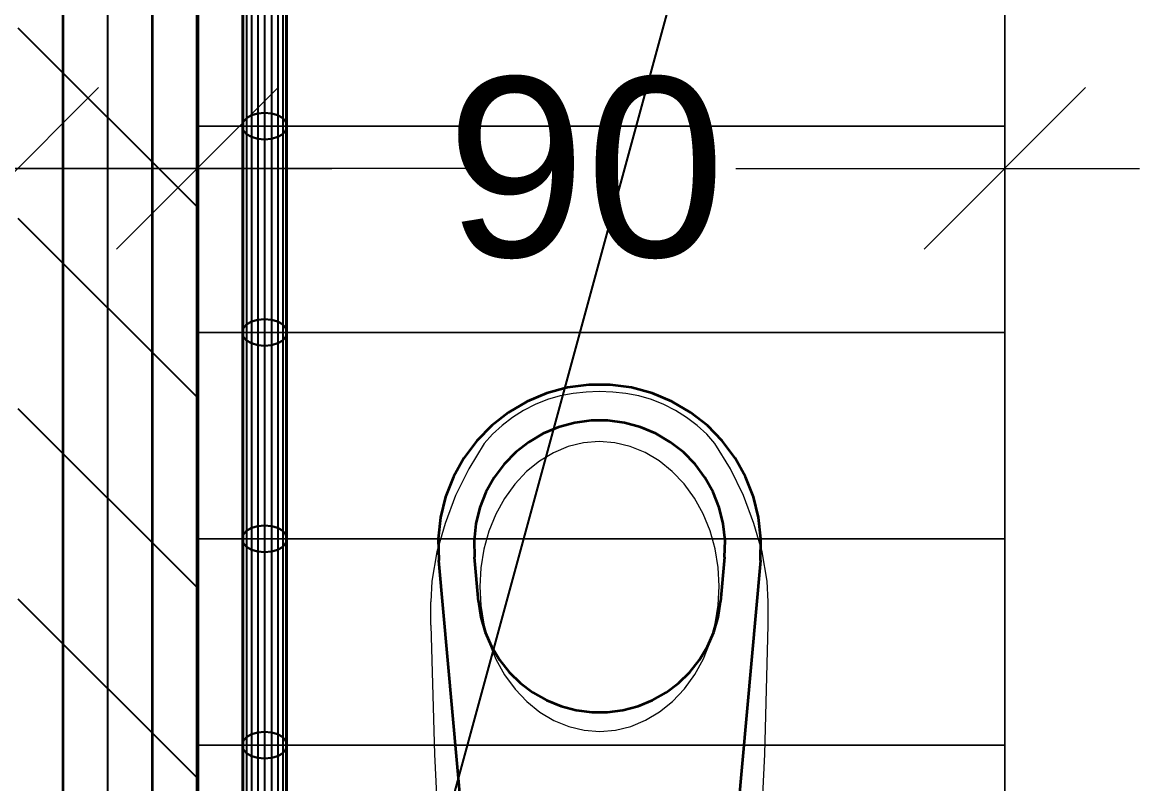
# Model space of a CAD drawing. Extents: x 0 to 756, y -25 to 420.
# Drawn here: x 256.71 to 281.63, y 326.88 to 343.85 of the extents above; entities that cross this region are included whole.
import ezdxf
from ezdxf.lldxf.tags import DXFTag

# ---------------------------------------------------------------- set-up
doc = ezdxf.new("R2010")
doc.units = 0
doc.layers.get('0').update_dxf_attribs({"lineweight": 25})
doc.layers.get('DEFPOINTS').update_dxf_attribs({"lineweight": 25})
for name, color, linetype, lineweight in [('A_Innenwand', 7, 'Continuous', 25), ('L_Text', 7, 'Continuous', 25), ('Sanitär', 7, 'Continuous', 25), ('Standard', 7, 'Continuous', 25), ('Treppe', 7, 'Continuous', 13), ('Wand Holz nicht tragend', 7, 'Continuous', 13)]:
    doc.layers.add(name, color=color, linetype=linetype, lineweight=lineweight)
doc.layers.add('L_Abluft', color=2, linetype='Continuous', lineweight=35, true_color=0xffff00)
doc.layers.add('S_Einrichtung', color=7, linetype='Continuous', lineweight=35, true_color=0x9dff9d)
doc.styles.get("Standard").update_dxf_attribs({"font": 'arial.ttf'})
tags = doc.linetypes.add('STRICHPUNKT2', pattern=[12.7, 6.35, -3.175, 0, -3.175]).pattern_tags.tags
tags[10:11] = [DXFTag(74, 4), DXFTag(75, 0), DXFTag(340, '0'), DXFTag(46, 0.0), DXFTag(50, 0.0), DXFTag(44, 0.0), DXFTag(45, 0.0)]
tags[8:9] = [DXFTag(74, 4), DXFTag(75, 0), DXFTag(340, '0'), DXFTag(46, 0.0), DXFTag(50, 0.0), DXFTag(44, 0.0), DXFTag(45, 0.0)]
tags[6:7] = [DXFTag(74, 4), DXFTag(75, 0), DXFTag(340, '0'), DXFTag(46, 0.0), DXFTag(50, 0.0), DXFTag(44, 0.0), DXFTag(45, 0.0)]
tags[4:5] = [DXFTag(74, 4), DXFTag(75, 0), DXFTag(340, '0'), DXFTag(46, 0.0), DXFTag(50, 0.0), DXFTag(44, 0.0), DXFTag(45, 0.0)]

# ---------------------------------------------------------------- blocks, each defined once
blk = doc.blocks.new('Referenz-A01I5YBJIE')
at = {"layer": 'DEFPOINTS', "color": 0, "linetype": 'Continuous', "lineweight": 18, "ltscale": 0.18}
blk.add_line((260.607, 340.592), (260.607, 340.592), dxfattribs=at)
at = {"layer": 'Sanitär', "color": 0, "lineweight": 13}
for p, q in [((268.695, 335.52), (268.414, 335.437)), ((268.982, 335.577), (268.695, 335.52)), ((269.274, 335.607), (268.982, 335.577)), ((269.567, 335.617), (269.274, 335.607)), ((269.87, 335.607), (269.567, 335.617)), ((270.161, 335.577), (269.87, 335.607)), ((270.449, 335.52), (270.161, 335.577)), ((270.73, 335.437), (270.449, 335.52)), ((268.141, 335.329), (267.88, 335.196)), ((268.414, 335.437), (268.141, 335.329)), ((271.002, 335.329), (270.73, 335.437)), ((271.264, 335.196), (271.002, 335.329)), ((267.632, 335.04), (267.399, 334.863)), ((267.88, 335.196), (267.632, 335.04)), ((271.512, 335.04), (271.264, 335.196)), ((271.745, 334.863), (271.512, 335.04)), ((267.399, 334.863), (267.183, 334.665)), ((271.961, 334.665), (271.745, 334.863)), ((267.183, 334.665), (266.998, 334.459)), ((272.145, 334.459), (271.961, 334.665)), ((266.998, 334.459), (266.656, 333.894)), ((268.876, 334.391), (268.546, 334.254)), ((269.218, 334.474), (268.876, 334.391)), ((269.567, 334.502), (269.218, 334.474)), ((269.915, 334.475), (269.567, 334.502)), ((270.258, 334.393), (269.915, 334.475)), ((270.589, 334.258), (270.258, 334.393)), ((272.488, 333.894), (272.145, 334.459)), ((268.233, 334.067), (267.943, 333.832)), ((268.546, 334.254), (268.233, 334.067)), ((270.902, 334.071), (270.589, 334.258)), ((271.193, 333.837), (270.902, 334.071)), ((266.656, 333.894), (266.365, 333.298)), ((267.943, 333.832), (267.681, 333.553)), ((271.456, 333.559), (271.193, 333.837)), ((272.778, 333.299), (272.488, 333.894)), ((267.681, 333.553), (267.451, 333.235)), ((271.687, 333.241), (271.456, 333.559)), ((266.365, 333.298), (266.132, 332.678)), ((273.012, 332.679), (272.778, 333.299)), ((267.451, 333.235), (267.258, 332.883)), ((271.881, 332.89), (271.687, 333.241)), ((267.258, 332.883), (267.104, 332.504)), ((272.036, 332.512), (271.881, 332.89)), ((266.132, 332.678), (265.949, 332.041)), ((273.195, 332.041), (273.012, 332.679)), ((267.104, 332.504), (266.992, 332.104)), ((272.149, 332.112), (272.036, 332.512)), ((265.949, 332.041), (265.833, 331.388)), ((266.992, 332.104), (266.925, 331.689)), ((272.218, 331.697), (272.149, 332.112)), ((273.311, 331.388), (273.195, 332.041)), ((266.925, 331.689), (266.903, 331.268)), ((272.241, 331.276), (272.218, 331.697)), ((265.833, 331.388), (265.812, 330.929)), ((272.219, 330.854), (272.241, 331.276)), ((273.332, 330.929), (273.311, 331.388)), ((266.903, 331.268), (266.926, 330.846)), ((265.812, 330.407), (265.812, 330.929)), ((266.926, 330.846), (266.995, 330.432)), ((272.152, 330.44), (272.219, 330.854)), ((273.332, 330.407), (273.332, 330.929)), ((265.812, 330.407), (265.891, 327.533)), ((266.995, 330.432), (267.108, 330.032)), ((272.04, 330.039), (272.152, 330.44)), ((273.253, 327.533), (273.332, 330.407)), ((267.108, 330.032), (267.263, 329.653)), ((271.886, 329.66), (272.04, 330.039)), ((267.263, 329.653), (267.457, 329.302)), ((271.693, 329.309), (271.886, 329.66)), ((267.457, 329.302), (267.688, 328.985)), ((271.463, 328.99), (271.693, 329.309)), ((267.688, 328.985), (267.951, 328.706)), ((271.201, 328.711), (271.463, 328.99)), ((267.951, 328.706), (268.242, 328.472)), ((270.911, 328.476), (271.201, 328.711)), ((268.242, 328.472), (268.555, 328.286)), ((268.555, 328.286), (268.886, 328.15)), ((270.268, 328.153), (270.598, 328.289)), ((270.598, 328.289), (270.911, 328.476)), ((268.886, 328.15), (269.228, 328.069)), ((269.228, 328.069), (269.577, 328.041)), ((269.577, 328.041), (269.925, 328.07)), ((269.925, 328.07), (270.268, 328.153)), ((265.891, 327.533), (266.044, 324.378)), ((273.1, 324.378), (273.253, 327.533))]:
    blk.add_line(p, q, dxfattribs=at)
at = {"layer": 'Standard', "color": 0, "lineweight": -2}
for p, q in [((261.632, 346.226), (261.632, 341.626)), ((261.703, 346.31), (261.703, 341.71)), ((261.813, 346.376), (261.813, 341.776)), ((261.953, 346.418), (261.953, 341.818)), ((262.107, 346.433), (262.107, 341.833)), ((262.262, 346.418), (262.262, 341.818)), ((262.401, 346.376), (262.401, 341.776)), ((262.512, 346.31), (262.512, 341.71)), ((262.583, 346.226), (262.583, 341.626)), ((261.607, 346.134), (261.607, 341.534)), ((261.632, 346.042), (261.632, 341.442)), ((262.583, 346.042), (262.583, 341.442)), ((262.607, 341.534), (262.607, 346.134)), ((261.703, 345.958), (261.703, 341.358)), ((261.813, 345.892), (261.813, 341.292)), ((261.953, 345.85), (261.953, 341.25)), ((262.107, 345.835), (262.107, 341.235)), ((262.262, 345.85), (262.262, 341.25)), ((262.401, 345.892), (262.401, 341.292)), ((262.512, 345.958), (262.512, 341.358)), ((261.813, 341.776), (261.703, 341.71)), ((261.703, 341.71), (261.813, 341.776)), ((261.953, 341.818), (261.813, 341.776)), ((261.813, 341.776), (261.953, 341.818)), ((261.813, 341.776), (261.813, 337.176)), ((262.107, 341.833), (261.953, 341.818)), ((261.953, 341.818), (262.107, 341.833)), ((261.953, 341.818), (261.953, 337.218)), ((262.262, 341.818), (262.107, 341.833)), ((262.107, 341.833), (262.107, 337.233)), ((262.107, 341.833), (262.262, 341.818)), ((262.401, 341.776), (262.262, 341.818)), ((262.262, 341.818), (262.262, 337.218)), ((262.262, 341.818), (262.401, 341.776)), ((262.512, 341.71), (262.401, 341.776)), ((262.401, 341.776), (262.401, 337.176)), ((262.401, 341.776), (262.512, 341.71)), ((261.632, 341.626), (261.607, 341.534)), ((261.607, 341.534), (261.632, 341.626)), ((261.607, 341.534), (261.607, 336.934)), ((261.632, 341.442), (261.607, 341.534)), ((261.607, 341.534), (261.632, 341.442)), ((261.703, 341.71), (261.632, 341.626)), ((261.632, 341.626), (261.703, 341.71)), ((261.632, 341.626), (261.632, 337.026)), ((261.703, 341.71), (261.703, 337.11)), ((262.583, 341.626), (262.512, 341.71)), ((262.512, 341.71), (262.512, 337.11)), ((262.512, 341.71), (262.583, 341.626)), ((262.607, 341.534), (262.583, 341.626)), ((262.583, 341.626), (262.583, 337.026)), ((262.583, 341.626), (262.607, 341.534)), ((262.607, 341.534), (262.583, 341.442)), ((262.583, 341.442), (262.607, 341.534)), ((262.607, 336.934), (262.607, 341.534)), ((261.632, 341.442), (261.632, 336.842)), ((261.703, 341.358), (261.632, 341.442)), ((261.632, 341.442), (261.703, 341.358)), ((261.703, 341.358), (261.703, 336.758)), ((261.813, 341.292), (261.703, 341.358)), ((261.703, 341.358), (261.813, 341.292)), ((261.813, 341.292), (261.813, 336.692)), ((261.953, 341.25), (261.813, 341.292)), ((261.813, 341.292), (261.953, 341.25)), ((261.953, 341.25), (261.953, 336.65)), ((262.107, 341.235), (261.953, 341.25)), ((261.953, 341.25), (262.107, 341.235)), ((262.262, 341.25), (262.107, 341.235)), ((262.107, 341.235), (262.262, 341.25)), ((262.401, 341.292), (262.262, 341.25)), ((262.262, 341.25), (262.401, 341.292)), ((262.262, 341.25), (262.262, 336.65)), ((262.512, 341.358), (262.401, 341.292)), ((262.401, 341.292), (262.512, 341.358)), ((262.401, 341.292), (262.401, 336.692)), ((262.583, 341.442), (262.512, 341.358)), ((262.512, 341.358), (262.583, 341.442)), ((262.512, 341.358), (262.512, 336.758)), ((262.583, 341.442), (262.583, 336.842)), ((262.107, 341.235), (262.107, 336.635)), ((261.632, 337.026), (261.607, 336.934)), ((261.607, 336.934), (261.632, 337.026)), ((261.703, 337.11), (261.632, 337.026)), ((261.632, 337.026), (261.703, 337.11)), ((261.632, 337.026), (261.632, 332.426)), ((261.813, 337.176), (261.703, 337.11)), ((261.703, 337.11), (261.813, 337.176)), ((261.703, 337.11), (261.703, 332.51)), ((261.953, 337.218), (261.813, 337.176)), ((261.813, 337.176), (261.953, 337.218)), ((261.813, 337.176), (261.813, 332.576)), ((262.107, 337.233), (261.953, 337.218)), ((261.953, 337.218), (262.107, 337.233)), ((261.953, 337.218), (261.953, 332.618)), ((262.262, 337.218), (262.107, 337.233)), ((262.107, 337.233), (262.107, 332.633)), ((262.107, 337.233), (262.262, 337.218)), ((262.401, 337.176), (262.262, 337.218)), ((262.262, 337.218), (262.262, 332.618)), ((262.262, 337.218), (262.401, 337.176)), ((262.512, 337.11), (262.401, 337.176)), ((262.401, 337.176), (262.401, 332.576)), ((262.401, 337.176), (262.512, 337.11)), ((262.583, 337.026), (262.512, 337.11)), ((262.512, 337.11), (262.512, 332.51)), ((262.512, 337.11), (262.583, 337.026)), ((262.607, 336.934), (262.583, 337.026)), ((262.583, 337.026), (262.583, 332.426)), ((262.583, 337.026), (262.607, 336.934)), ((261.607, 336.934), (261.607, 332.334)), ((261.632, 336.842), (261.607, 336.934)), ((261.607, 336.934), (261.632, 336.842)), ((261.632, 336.842), (261.632, 332.242)), ((261.703, 336.758), (261.632, 336.842)), ((261.632, 336.842), (261.703, 336.758)), ((261.703, 336.758), (261.703, 332.158)), ((261.813, 336.692), (261.703, 336.758)), ((261.703, 336.758), (261.813, 336.692)), ((262.512, 336.758), (262.401, 336.692)), ((262.401, 336.692), (262.512, 336.758)), ((262.583, 336.842), (262.512, 336.758)), ((262.512, 336.758), (262.583, 336.842)), ((262.512, 336.758), (262.512, 332.158)), ((262.607, 336.934), (262.583, 336.842)), ((262.583, 336.842), (262.607, 336.934)), ((262.583, 336.842), (262.583, 332.242)), ((262.607, 332.334), (262.607, 336.934)), ((261.813, 336.692), (261.813, 332.092)), ((261.953, 336.65), (261.813, 336.692)), ((261.813, 336.692), (261.953, 336.65)), ((261.953, 336.65), (261.953, 332.05)), ((262.107, 336.635), (261.953, 336.65)), ((261.953, 336.65), (262.107, 336.635)), ((262.262, 336.65), (262.107, 336.635)), ((262.107, 336.635), (262.262, 336.65)), ((262.107, 336.635), (262.107, 332.035)), ((262.401, 336.692), (262.262, 336.65)), ((262.262, 336.65), (262.401, 336.692)), ((262.262, 336.65), (262.262, 332.05)), ((262.401, 336.692), (262.401, 332.092)), ((261.813, 332.576), (261.703, 332.51)), ((261.703, 332.51), (261.813, 332.576)), ((261.953, 332.618), (261.813, 332.576)), ((261.813, 332.576), (261.953, 332.618)), ((261.813, 332.576), (261.813, 327.976)), ((262.107, 332.633), (261.953, 332.618)), ((261.953, 332.618), (262.107, 332.633)), ((261.953, 332.618), (261.953, 328.018)), ((262.262, 332.618), (262.107, 332.633)), ((262.107, 332.633), (262.107, 328.033)), ((262.107, 332.633), (262.262, 332.618)), ((262.401, 332.576), (262.262, 332.618)), ((262.262, 332.618), (262.262, 328.018)), ((262.262, 332.618), (262.401, 332.576)), ((262.512, 332.51), (262.401, 332.576)), ((262.401, 332.576), (262.401, 327.976)), ((262.401, 332.576), (262.512, 332.51)), ((261.632, 332.426), (261.607, 332.334)), ((261.607, 332.334), (261.632, 332.426)), ((261.607, 332.334), (261.607, 327.734)), ((261.632, 332.242), (261.607, 332.334)), ((261.607, 332.334), (261.632, 332.242)), ((261.703, 332.51), (261.632, 332.426)), ((261.632, 332.426), (261.703, 332.51)), ((261.632, 332.426), (261.632, 327.826)), ((261.703, 332.51), (261.703, 327.91)), ((262.583, 332.426), (262.512, 332.51)), ((262.512, 332.51), (262.512, 327.91)), ((262.512, 332.51), (262.583, 332.426)), ((262.607, 332.334), (262.583, 332.426)), ((262.583, 332.426), (262.583, 327.826)), ((262.583, 332.426), (262.607, 332.334)), ((262.607, 332.334), (262.583, 332.242)), ((262.583, 332.242), (262.607, 332.334)), ((262.607, 327.734), (262.607, 332.334)), ((261.632, 332.242), (261.632, 327.642)), ((261.703, 332.158), (261.632, 332.242)), ((261.632, 332.242), (261.703, 332.158)), ((261.703, 332.158), (261.703, 327.558)), ((261.813, 332.092), (261.703, 332.158)), ((261.703, 332.158), (261.813, 332.092)), ((261.813, 332.092), (261.813, 327.492)), ((261.953, 332.05), (261.813, 332.092)), ((261.813, 332.092), (261.953, 332.05)), ((261.953, 332.05), (261.953, 327.45)), ((262.107, 332.035), (261.953, 332.05)), ((261.953, 332.05), (262.107, 332.035)), ((262.262, 332.05), (262.107, 332.035)), ((262.107, 332.035), (262.262, 332.05)), ((262.107, 332.035), (262.107, 327.435)), ((262.401, 332.092), (262.262, 332.05)), ((262.262, 332.05), (262.401, 332.092)), ((262.262, 332.05), (262.262, 327.45)), ((262.512, 332.158), (262.401, 332.092)), ((262.401, 332.092), (262.512, 332.158)), ((262.401, 332.092), (262.401, 327.492)), ((262.583, 332.242), (262.512, 332.158)), ((262.512, 332.158), (262.583, 332.242)), ((262.512, 332.158), (262.512, 327.558)), ((262.583, 332.242), (262.583, 327.642)), ((262.107, 328.033), (261.953, 328.018)), ((261.953, 328.018), (262.107, 328.033)), ((262.262, 328.018), (262.107, 328.033)), ((262.107, 328.033), (262.107, 323.433)), ((262.107, 328.033), (262.262, 328.018)), ((261.632, 327.826), (261.607, 327.734)), ((261.607, 327.734), (261.632, 327.826)), ((261.703, 327.91), (261.632, 327.826)), ((261.632, 327.826), (261.703, 327.91)), ((261.632, 327.826), (261.632, 323.226)), ((261.813, 327.976), (261.703, 327.91)), ((261.703, 327.91), (261.813, 327.976)), ((261.703, 327.91), (261.703, 323.31)), ((261.953, 328.018), (261.813, 327.976)), ((261.813, 327.976), (261.953, 328.018)), ((261.813, 327.976), (261.813, 323.376)), ((261.953, 328.018), (261.953, 323.418)), ((262.401, 327.976), (262.262, 328.018)), ((262.262, 328.018), (262.262, 323.418)), ((262.262, 328.018), (262.401, 327.976)), ((262.512, 327.91), (262.401, 327.976)), ((262.401, 327.976), (262.401, 323.376)), ((262.401, 327.976), (262.512, 327.91)), ((262.583, 327.826), (262.512, 327.91)), ((262.512, 327.91), (262.512, 323.31)), ((262.512, 327.91), (262.583, 327.826)), ((262.607, 327.734), (262.583, 327.826)), ((262.583, 327.826), (262.583, 323.226)), ((262.583, 327.826), (262.607, 327.734)), ((261.607, 327.734), (261.607, 323.134)), ((261.632, 327.642), (261.607, 327.734)), ((261.607, 327.734), (261.632, 327.642)), ((261.632, 327.642), (261.632, 323.042)), ((261.703, 327.558), (261.632, 327.642)), ((261.632, 327.642), (261.703, 327.558)), ((261.703, 327.558), (261.703, 322.958)), ((261.813, 327.492), (261.703, 327.558)), ((261.703, 327.558), (261.813, 327.492)), ((262.512, 327.558), (262.401, 327.492)), ((262.401, 327.492), (262.512, 327.558)), ((262.583, 327.642), (262.512, 327.558)), ((262.512, 327.558), (262.583, 327.642)), ((262.512, 327.558), (262.512, 322.958)), ((262.607, 327.734), (262.583, 327.642)), ((262.583, 327.642), (262.607, 327.734)), ((262.583, 327.642), (262.583, 323.042)), ((262.607, 323.134), (262.607, 327.734)), ((261.813, 327.492), (261.813, 322.892)), ((261.953, 327.45), (261.813, 327.492)), ((261.813, 327.492), (261.953, 327.45)), ((261.953, 327.45), (261.953, 322.85)), ((262.107, 327.435), (261.953, 327.45)), ((261.953, 327.45), (262.107, 327.435)), ((262.262, 327.45), (262.107, 327.435)), ((262.107, 327.435), (262.262, 327.45)), ((262.107, 327.435), (262.107, 322.835)), ((262.401, 327.492), (262.262, 327.45)), ((262.262, 327.45), (262.401, 327.492)), ((262.262, 327.45), (262.262, 322.85)), ((262.401, 327.492), (262.401, 322.892))]:
    blk.add_line(p, q, dxfattribs=at)
at = {"layer": 'Standard', "color": 0, "lineweight": 18}
for p, q in [((260.607, 337.592), (260.607, 343.592)), ((260.607, 343.592), (260.607, 337.592)), ((278.607, 337.592), (278.607, 343.592)), ((254.807, 338.792), (258.407, 342.392)), ((258.407, 342.392), (254.807, 338.792)), ((258.807, 338.792), (262.407, 342.392)), ((262.407, 342.392), (258.807, 338.792)), ((276.807, 338.792), (280.407, 342.392)), ((250.607, 340.592), (259.607, 340.592)), ((262.607, 340.592), (253.607, 340.592)), ((254.607, 340.592), (263.607, 340.592)), ((256.607, 340.592), (260.607, 340.592)), ((266.607, 340.592), (257.607, 340.592)), ((260.607, 340.592), (262.418, 340.592)), ((272.607, 340.592), (281.607, 340.592)), ((275.618, 340.592), (278.607, 340.592))]:
    blk.add_line(p, q, dxfattribs=at)
at = {"layer": 'Treppe', "color": 0}
for p, q in [((260.607, 346.134), (260.607, 341.534)), ((260.607, 341.534), (260.607, 346.134)), ((278.607, 341.534), (278.607, 346.134)), ((278.607, 346.134), (278.607, 341.534)), ((278.607, 341.534), (260.607, 341.534)), ((260.607, 341.534), (260.607, 336.934)), ((260.607, 341.534), (278.607, 341.534)), ((260.607, 336.934), (260.607, 341.534)), ((260.607, 341.534), (260.607, 341.534)), ((260.607, 341.534), (278.607, 341.534)), ((278.607, 341.534), (260.607, 341.534)), ((260.607, 341.534), (260.607, 341.534)), ((278.607, 336.934), (278.607, 341.534)), ((278.607, 341.534), (278.607, 336.934)), ((278.607, 341.534), (278.607, 341.534)), ((278.607, 341.534), (278.607, 341.534)), ((278.607, 336.934), (260.607, 336.934)), ((260.607, 336.934), (260.607, 332.334)), ((260.607, 336.934), (278.607, 336.934)), ((260.607, 332.334), (260.607, 336.934)), ((260.607, 336.934), (260.607, 336.934)), ((260.607, 336.934), (278.607, 336.934)), ((278.607, 336.934), (260.607, 336.934)), ((260.607, 336.934), (260.607, 336.934)), ((278.607, 332.334), (278.607, 336.934)), ((278.607, 336.934), (278.607, 332.334)), ((278.607, 336.934), (278.607, 336.934)), ((278.607, 336.934), (278.607, 336.934)), ((278.607, 332.334), (260.607, 332.334)), ((260.607, 332.334), (260.607, 327.734)), ((260.607, 332.334), (278.607, 332.334)), ((260.607, 327.734), (260.607, 332.334)), ((260.607, 332.334), (260.607, 332.334)), ((260.607, 332.334), (278.607, 332.334)), ((278.607, 332.334), (260.607, 332.334)), ((260.607, 332.334), (260.607, 332.334)), ((278.607, 327.734), (278.607, 332.334)), ((278.607, 332.334), (278.607, 327.734)), ((278.607, 332.334), (278.607, 332.334)), ((278.607, 332.334), (278.607, 332.334)), ((278.607, 327.734), (260.607, 327.734)), ((260.607, 327.734), (260.607, 323.134)), ((260.607, 327.734), (278.607, 327.734)), ((260.607, 323.134), (260.607, 327.734)), ((260.607, 327.734), (260.607, 327.734)), ((260.607, 327.734), (278.607, 327.734)), ((278.607, 327.734), (260.607, 327.734)), ((260.607, 327.734), (260.607, 327.734)), ((278.607, 323.134), (278.607, 327.734)), ((278.607, 327.734), (278.607, 323.134)), ((278.607, 327.734), (278.607, 327.734)), ((278.607, 327.734), (278.607, 327.734))]:
    blk.add_line(p, q, dxfattribs=at)
at = {"layer": 'Wand Holz nicht tragend', "color": 0, "lineweight": 50}
for p, q in [((260.607, 263.578), (260.607, 376.578)), ((260.607, 376.578), (260.607, 263.578))]:
    blk.add_line(p, q, dxfattribs=at)
at = {"layer": 'Standard', "color": 0, "lineweight": 18, "insert": (266.159, 342.624), "char_height": 4, "attachment_point": 1}
blk.add_mtext('{\\fArial;90}', dxfattribs=at)
blk = doc.blocks.new('Wand-A01I5YCTIE', base_point=(256.607, 263.578))
at = {"color": 0, "linetype": 'ByBlock', "lineweight": -2, "ltscale": 0.25}
blk.add_line((260.607, 376.578), (260.607, 263.578), dxfattribs=at)
at = {"color": 0, "lineweight": -2}
for p, q in [((256.607, 343.726), (260.607, 339.726)), ((256.607, 339.483), (260.607, 335.483)), ((256.607, 335.241), (260.607, 331.241)), ((256.607, 330.998), (260.607, 326.998))]:
    blk.add_line(p, q, dxfattribs=at)
blk = doc.blocks.new('Bauteilbeschriftung-A01I5YFBIE', base_point=(265.707, 324.378))
at = {"color": 0, "linetype": 'ByBlock', "lineweight": -2, "ltscale": 0.25}
blk.add_line((286.257, 399.77), (265.707, 324.378), dxfattribs=at)
blk = doc.blocks.new('Wickelfalzrohr-A01I5YFTIE', base_point=(257.607, 325.178))
at = {"color": 0, "linetype": 'ByBlock', "lineweight": -2, "ltscale": 0.35}
for p, q in [((257.607, 384.898), (257.607, 325.178)), ((259.607, 325.178), (259.607, 384.898))]:
    blk.add_line(p, q, dxfattribs=at)
at = {"color": 0, "linetype": 'STRICHPUNKT2', "lineweight": 25, "ltscale": 0.25}
blk.add_line((258.607, 384.898), (258.607, 325.178), dxfattribs=at)
blk = doc.blocks.new('WC-A01I5YGHIE', base_point=(265.572, 324.378))
at = {"color": 0, "linetype": 'ByBlock', "lineweight": -2, "ltscale": 0.35}
for p, q in [((269.333, 335.77), (268.859, 335.707)), ((269.811, 335.77), (269.333, 335.77)), ((270.285, 335.707), (269.811, 335.77)), ((268.398, 335.581), (267.957, 335.396)), ((268.859, 335.707), (268.398, 335.581)), ((270.746, 335.581), (270.285, 335.707)), ((271.186, 335.396), (270.746, 335.581)), ((267.957, 335.396), (267.545, 335.153)), ((271.599, 335.153), (271.186, 335.396)), ((267.545, 335.153), (267.169, 334.859)), ((271.975, 334.859), (271.599, 335.153)), ((267.169, 334.859), (266.835, 334.517)), ((268.659, 334.825), (268.317, 334.681)), ((269.018, 334.922), (268.659, 334.825)), ((269.386, 334.972), (269.018, 334.922)), ((269.758, 334.972), (269.386, 334.972)), ((270.126, 334.922), (269.758, 334.972)), ((270.485, 334.825), (270.126, 334.922)), ((270.827, 334.681), (270.485, 334.825)), ((272.309, 334.517), (271.975, 334.859)), ((266.835, 334.517), (266.549, 334.133)), ((268.317, 334.681), (267.996, 334.492)), ((271.148, 334.492), (270.827, 334.681)), ((272.595, 334.133), (272.309, 334.517)), ((267.703, 334.263), (267.444, 333.997)), ((267.996, 334.492), (267.703, 334.263)), ((271.44, 334.263), (271.148, 334.492)), ((271.7, 333.997), (271.44, 334.263)), ((266.549, 334.133), (266.317, 333.716)), ((272.827, 333.716), (272.595, 334.133)), ((267.444, 333.997), (267.221, 333.699)), ((271.922, 333.699), (271.7, 333.997)), ((266.317, 333.716), (266.142, 333.271)), ((267.221, 333.699), (267.041, 333.375)), ((272.103, 333.375), (271.922, 333.699)), ((273.002, 333.271), (272.827, 333.716)), ((266.142, 333.271), (266.027, 332.807)), ((267.041, 333.375), (266.904, 333.029)), ((272.239, 333.029), (272.103, 333.375)), ((273.117, 332.807), (273.002, 333.271)), ((266.904, 333.029), (266.815, 332.668)), ((272.329, 332.668), (272.239, 333.029)), ((266.027, 332.807), (265.975, 332.332)), ((273.169, 332.332), (273.117, 332.807)), ((266.815, 332.668), (266.775, 332.299)), ((272.369, 332.299), (272.329, 332.668)), ((265.975, 332.332), (265.987, 331.854)), ((266.775, 332.299), (266.783, 331.927)), ((272.361, 331.927), (272.369, 332.299)), ((273.157, 331.854), (273.169, 332.332)), ((266.572, 325.378), (265.987, 331.854)), ((266.872, 330.935), (266.783, 331.927)), ((272.361, 331.927), (272.272, 330.935)), ((273.157, 331.854), (272.572, 325.378)), ((266.872, 330.935), (266.926, 330.59)), ((272.218, 330.59), (272.272, 330.935)), ((266.926, 330.59), (267.023, 330.255)), ((272.121, 330.255), (272.218, 330.59)), ((267.023, 330.255), (267.163, 329.936)), ((271.981, 329.936), (272.121, 330.255)), ((267.163, 329.936), (267.342, 329.637)), ((271.802, 329.637), (271.981, 329.936)), ((267.342, 329.637), (267.559, 329.363)), ((271.585, 329.363), (271.802, 329.637)), ((267.559, 329.363), (267.809, 329.119)), ((271.335, 329.119), (271.585, 329.363)), ((267.809, 329.119), (268.088, 328.91)), ((271.056, 328.91), (271.335, 329.119)), ((268.088, 328.91), (268.391, 328.738)), ((270.753, 328.738), (271.056, 328.91)), ((268.391, 328.738), (268.714, 328.607)), ((268.714, 328.607), (269.052, 328.518)), ((270.092, 328.518), (270.43, 328.607)), ((270.43, 328.607), (270.753, 328.738)), ((269.052, 328.518), (269.398, 328.473)), ((269.398, 328.473), (269.746, 328.473)), ((269.746, 328.473), (270.092, 328.518)), ((265.572, 324.378), (265.572, 325.378)), ((265.572, 325.378), (273.572, 325.378)), ((272.572, 325.378), (266.572, 325.378)), ((273.572, 325.378), (273.572, 324.378)), ((273.572, 324.378), (265.572, 324.378))]:
    blk.add_line(p, q, dxfattribs=at)

msp = doc.modelspace()

# ---------------------------------------------------------------- block references
at = {"color": 8, "lineweight": 25, "ltscale": 0.25, "true_color": 0x808080}
msp.add_blockref('Referenz-A01I5YBJIE', (0, 0), dxfattribs=at)
at = {"layer": 'A_Innenwand', "ltscale": 0.25}
msp.add_blockref('Wand-A01I5YCTIE', (256.607, 263.578), dxfattribs=at)
at = {"layer": 'L_Abluft', "ltscale": 0.35}
msp.add_blockref('Wickelfalzrohr-A01I5YFTIE', (257.607, 325.178), dxfattribs=at)
at = {"layer": 'L_Text', "color": 7, "ltscale": 0.25}
msp.add_blockref('Bauteilbeschriftung-A01I5YFBIE', (265.707, 324.378), dxfattribs=at)
at = {"layer": 'S_Einrichtung', "ltscale": 0.35}
msp.add_blockref('WC-A01I5YGHIE', (265.572, 324.378), dxfattribs=at)

doc.saveas('drawing.dxf')
